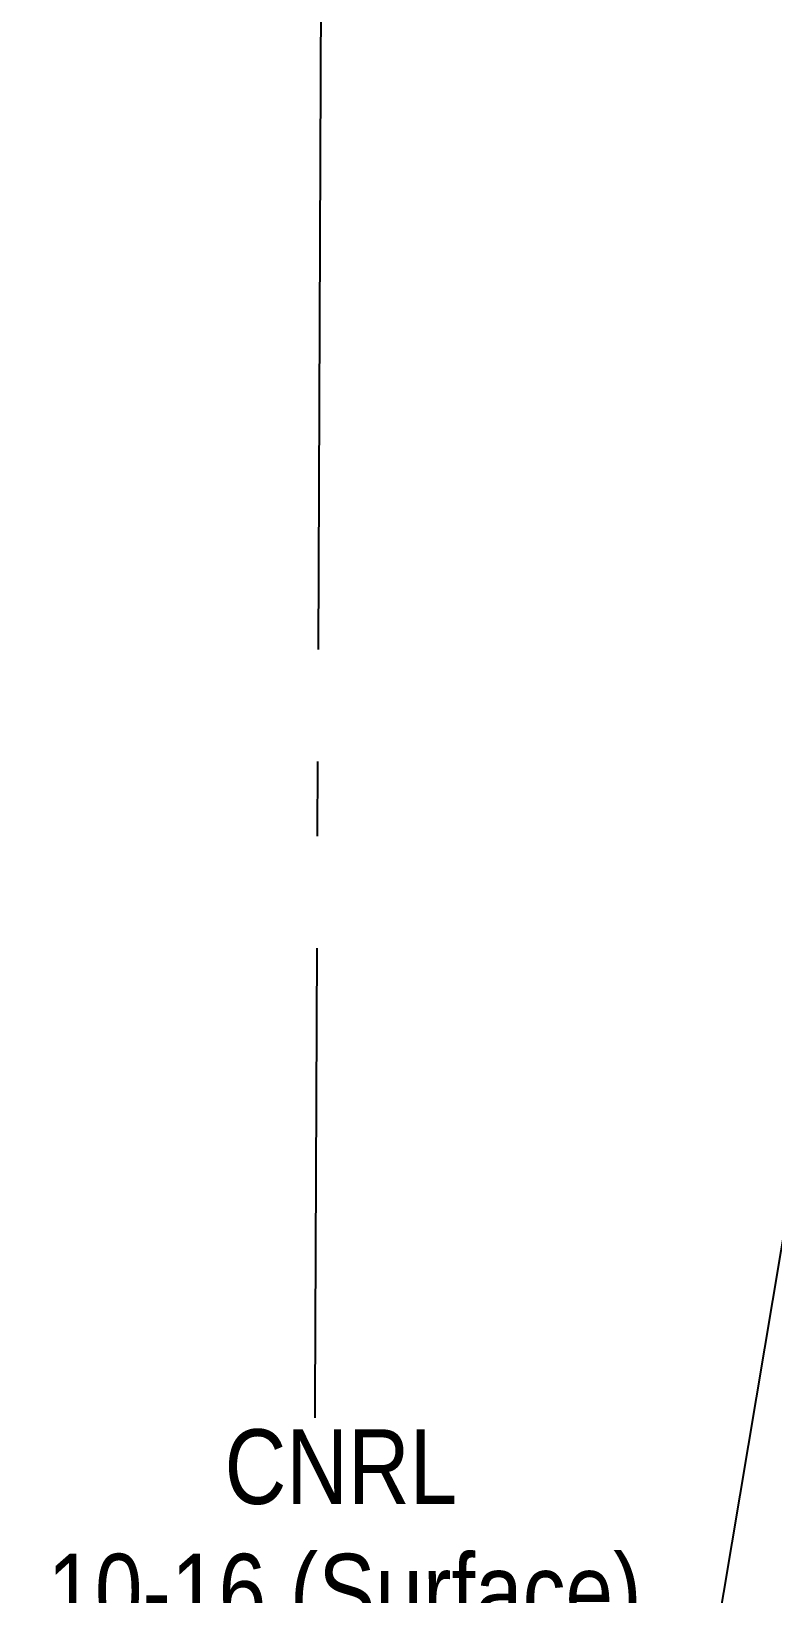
# Model space of a CAD drawing. Extents: x 471563 to 508050, y 6028961 to 6050146.
# Drawn here: x 482800.6 to 482899.9, y 6043642.1 to 6043851.3 of the extents above; entities that cross this region are included whole.
import ezdxf

# ---------------------------------------------------------------- set-up
doc = ezdxf.new("R2010")
doc.units = 0
doc.header["$LTSCALE"] = 5
doc.linetypes.add('foc-QUARTERLINE', pattern=[33, 25, -3, 2, -3])
doc.layers.add('F-RW', color=190, linetype='Continuous')
doc.layers.add('L-SECQ', color=8, linetype='foc-QUARTERLINE')
doc.layers.add('F-WS-T', color=190, linetype='Continuous', lineweight=9)
doc.styles.add('80L', font='ARIALN.TTF', dxfattribs={"height": 10})

msp = doc.modelspace()

# ---------------------------------------------------------------- linework, layer by layer
at = {"layer": 'F-RW'}
msp.add_lwpolyline([(483016.355, 6044322.91), (483007.12, 6044265.256), (483000.797, 6044222.954), (482958.419, 6043939.475), (482900.145, 6043592.388), (482886.307, 6043561.604), (482872.634, 6043567.751), (482885.679, 6043596.775), (482943.611, 6043941.826), (482985.647, 6044223.01), (482992.304, 6044267.55), (483001.181, 6044322.965)], dxfattribs=at)
at = {"layer": 'L-SECQ', "flags": 128}
msp.add_lwpolyline([(482840.946, 6044223.545), (482837.485, 6043419.508)], dxfattribs=at)

# ---------------------------------------------------------------- next in the draw order: texts
at = {"layer": 'F-WS-T', "insert": (482802.067, 6043664.121), "char_height": 10, "width": 78.99495, "attachment_point": 1, "style": '80L', "bg_fill": 3, "box_fill_scale": 1.15, "bg_fill_color": 256, "bg_fill_true_color": 256, "bg_fill_transparency": 0}
msp.add_mtext('\\pi24.39857;CNRL\\P\\pi0.66392;10-16 (Surface)\\P\\pi7.71371;MSL 771673', dxfattribs=at)

doc.saveas('drawing.dxf')
